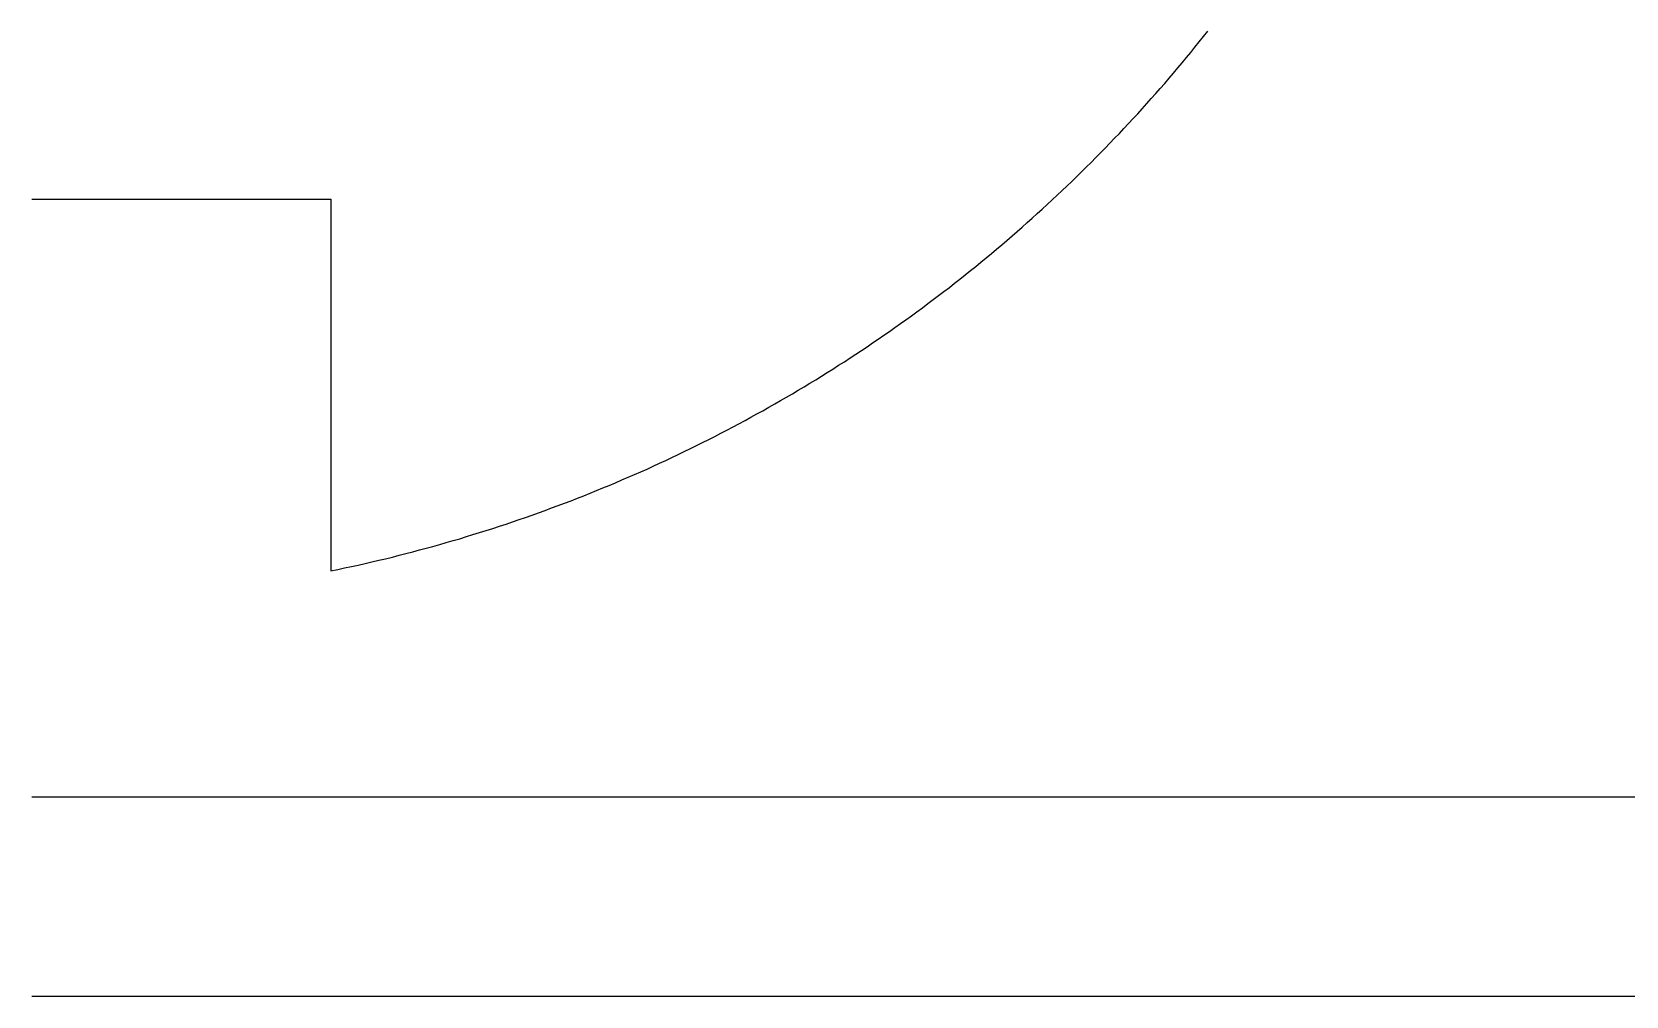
# Model space of a CAD drawing. Extents: x 0 to 279, y 0 to 212.
# Drawn here: x 135.2 to 151.52, y 4.53 to 14.4 of the extents above; entities that cross this region are included whole.
import ezdxf

# ---------------------------------------------------------------- set-up
doc = ezdxf.new("R2010")
doc.units = 0
doc.layers.add('LAYER_1', color=18, linetype='CONTINUOUS')

msp = doc.modelspace()

# ---------------------------------------------------------------- linework, layer by layer
at = {"layer": 'LAYER_1'}
for points in [[(138.26, 8.886), (138.33, 8.901), (138.401, 8.916), (138.471, 8.931), (138.541, 8.946), (138.611, 8.962), (138.681, 8.978), (138.751, 8.995), (138.821, 9.011), (138.89, 9.028), (138.96, 9.046), (139.029, 9.063), (139.098, 9.081), (139.167, 9.1), (139.236, 9.118), (139.305, 9.137), (139.374, 9.157), (139.442, 9.176), (139.511, 9.196), (139.579, 9.216), (139.647, 9.237), (139.715, 9.257), (139.783, 9.278), (139.85, 9.3), (139.918, 9.321), (139.985, 9.343), (140.053, 9.366), (140.12, 9.388), (140.187, 9.411), (140.254, 9.434), (140.321, 9.458), (140.387, 9.481), (140.454, 9.505), (140.52, 9.53), (140.586, 9.554), (140.652, 9.579), (140.718, 9.604), (140.784, 9.63), (140.849, 9.656), (140.915, 9.682), (140.98, 9.708), (141.045, 9.735), (141.11, 9.762), (141.175, 9.789), (141.239, 9.817), (141.304, 9.844), (141.368, 9.872), (141.432, 9.901), (141.496, 9.929), (141.56, 9.958), (141.624, 9.988), (141.687, 10.017), (141.751, 10.047), (141.814, 10.077), (141.877, 10.107), (141.94, 10.138), (142.003, 10.169), (142.065, 10.2), (142.128, 10.231), (142.19, 10.263), (142.252, 10.295), (142.314, 10.327), (142.376, 10.36), (142.437, 10.393), (142.499, 10.426), (142.56, 10.459), (142.621, 10.493), (142.682, 10.526), (142.742, 10.561), (142.803, 10.595), (142.863, 10.63), (142.924, 10.665), (142.984, 10.7), (143.043, 10.735), (143.103, 10.771), (143.163, 10.807), (143.222, 10.843), (143.281, 10.88), (143.34, 10.916), (143.399, 10.953), (143.457, 10.991), (143.516, 11.028), (143.574, 11.066), (143.632, 11.104), (143.69, 11.142), (143.748, 11.181), (143.805, 11.22), (143.862, 11.259), (143.919, 11.298), (143.976, 11.338), (144.033, 11.377), (144.09, 11.418), (144.146, 11.458), (144.202, 11.498), (144.258, 11.539), (144.314, 11.58), (144.369, 11.622), (144.425, 11.663), (144.48, 11.705), (144.535, 11.747), (144.59, 11.789), (144.644, 11.832), (144.699, 11.874), (144.753, 11.917), (144.807, 11.961), (144.861, 12.004), (144.914, 12.048), (144.968, 12.092), (145.021, 12.136), (145.074, 12.18), (145.127, 12.225), (145.179, 12.27), (145.232, 12.315), (145.284, 12.36), (145.336, 12.406), (145.387, 12.452), (145.439, 12.498), (145.49, 12.544), (145.541, 12.59), (145.592, 12.637), (145.643, 12.684), (145.693, 12.731), (145.744, 12.779), (145.794, 12.826), (145.844, 12.874), (145.893, 12.922), (145.943, 12.971), (145.992, 13.019), (146.041, 13.068), (146.089, 13.117), (146.138, 13.166), (146.186, 13.215), (146.234, 13.265), (146.282, 13.315), (146.33, 13.365), (146.377, 13.415), (146.424, 13.466), (146.471, 13.516), (146.518, 13.567), (146.564, 13.618), (146.611, 13.67), (146.657, 13.721), (146.703, 13.773), (146.748, 13.825), (146.794, 13.877), (146.839, 13.929), (146.883, 13.982), (146.928, 14.035), (146.973, 14.088), (147.017, 14.141), (147.061, 14.194), (147.104, 14.248), (147.148, 14.302), (147.191, 14.356), (147.234, 14.41)], [(135.201, 12.691), (135.201, 12.691), (135.201, 12.691), (135.201, 12.691), (135.201, 12.691), (135.201, 12.691), (135.202, 12.691), (135.202, 12.691), (135.203, 12.691), (135.203, 12.691), (135.204, 12.691), (135.205, 12.691), (135.205, 12.691), (135.206, 12.691), (135.207, 12.691), (135.208, 12.691), (135.209, 12.691), (135.21, 12.691), (135.212, 12.691), (135.213, 12.691), (135.214, 12.691), (135.216, 12.691), (135.217, 12.691), (135.218, 12.691), (135.22, 12.691), (135.222, 12.691), (135.223, 12.691), (135.225, 12.691), (135.227, 12.691), (135.229, 12.691), (135.231, 12.691), (135.233, 12.691), (135.235, 12.691), (135.239, 12.691), (135.244, 12.691), (135.249, 12.691), (135.254, 12.691), (135.259, 12.691), (135.264, 12.691), (135.27, 12.691), (135.276, 12.691), (135.282, 12.691), (135.289, 12.691), (135.295, 12.691), (135.302, 12.691), (135.309, 12.691), (135.317, 12.691), (135.324, 12.691), (135.332, 12.691), (135.34, 12.691), (135.348, 12.691), (135.356, 12.691), (135.365, 12.691), (135.374, 12.691), (135.383, 12.691), (135.392, 12.691), (135.401, 12.691), (135.411, 12.691), (135.421, 12.691), (135.43, 12.691), (135.441, 12.691), (135.451, 12.691), (135.461, 12.691), (135.472, 12.691), (135.483, 12.691), (135.494, 12.691), (135.505, 12.691), (135.516, 12.691), (135.528, 12.691), (135.54, 12.691), (135.551, 12.691), (135.563, 12.691), (135.576, 12.691), (135.588, 12.691), (135.6, 12.691), (135.613, 12.691), (135.626, 12.691), (135.639, 12.691), (135.652, 12.691), (135.665, 12.691), (135.679, 12.691), (135.692, 12.691), (135.706, 12.691), (135.719, 12.691), (135.733, 12.691), (135.747, 12.691), (135.762, 12.691), (135.776, 12.691), (135.79, 12.691), (135.805, 12.691), (135.82, 12.691), (135.834, 12.691), (135.849, 12.691), (135.864, 12.691), (135.879, 12.691), (135.895, 12.691), (135.91, 12.691), (135.925, 12.691), (135.941, 12.691), (135.957, 12.691), (135.972, 12.691), (135.988, 12.691), (136.004, 12.691), (136.02, 12.691), (136.036, 12.691), (136.053, 12.691), (136.069, 12.691), (136.085, 12.691), (136.102, 12.691), (136.118, 12.691), (136.135, 12.691), (136.152, 12.691), (136.168, 12.691), (136.185, 12.691), (136.202, 12.691), (136.219, 12.691), (136.236, 12.691), (136.27, 12.691), (136.305, 12.691), (136.34, 12.691), (136.375, 12.691), (136.41, 12.691), (136.445, 12.691), (136.48, 12.691), (136.516, 12.691), (136.551, 12.691), (136.587, 12.691), (136.658, 12.691), (136.73, 12.691), (136.802, 12.691), (136.873, 12.691), (136.909, 12.691), (136.945, 12.691), (136.98, 12.691), (137.015, 12.691), (137.051, 12.691), (137.086, 12.691), (137.121, 12.691), (137.155, 12.691), (137.19, 12.691), (137.224, 12.691), (137.241, 12.691), (137.258, 12.691), (137.275, 12.691), (137.292, 12.691), (137.309, 12.691), (137.325, 12.691), (137.342, 12.691), (137.358, 12.691), (137.375, 12.691), (137.391, 12.691), (137.408, 12.691), (137.424, 12.691), (137.44, 12.691), (137.456, 12.691), (137.472, 12.691), (137.488, 12.691), (137.503, 12.691), (137.519, 12.691), (137.535, 12.691), (137.55, 12.691), (137.566, 12.691), (137.581, 12.691), (137.596, 12.691), (137.611, 12.691), (137.626, 12.691), (137.641, 12.691), (137.655, 12.691), (137.67, 12.691), (137.684, 12.691), (137.699, 12.691), (137.713, 12.691), (137.727, 12.691), (137.741, 12.691), (137.755, 12.691), (137.768, 12.691), (137.782, 12.691), (137.795, 12.691), (137.808, 12.691), (137.821, 12.691), (137.834, 12.691), (137.847, 12.691), (137.86, 12.691), (137.872, 12.691), (137.885, 12.691), (137.897, 12.691), (137.909, 12.691), (137.921, 12.691), (137.932, 12.691), (137.944, 12.691), (137.955, 12.691), (137.966, 12.691), (137.977, 12.691), (137.988, 12.691), (137.999, 12.691), (138.009, 12.691), (138.02, 12.691), (138.03, 12.691), (138.04, 12.691), (138.049, 12.691), (138.059, 12.691), (138.068, 12.691), (138.077, 12.691), (138.086, 12.691), (138.095, 12.691), (138.104, 12.691), (138.112, 12.691), (138.12, 12.691), (138.128, 12.691), (138.136, 12.691), (138.144, 12.691), (138.151, 12.691), (138.158, 12.691), (138.165, 12.691), (138.171, 12.691), (138.178, 12.691), (138.184, 12.691), (138.19, 12.691), (138.196, 12.691), (138.201, 12.691), (138.207, 12.691), (138.212, 12.691), (138.216, 12.691), (138.221, 12.691), (138.225, 12.691), (138.227, 12.691), (138.229, 12.691), (138.231, 12.691), (138.233, 12.691), (138.235, 12.691), (138.237, 12.691), (138.239, 12.691), (138.24, 12.691), (138.242, 12.691), (138.243, 12.691), (138.245, 12.691), (138.246, 12.691), (138.247, 12.691), (138.249, 12.691), (138.25, 12.691), (138.251, 12.691), (138.252, 12.691), (138.253, 12.691), (138.254, 12.691), (138.255, 12.691), (138.256, 12.691), (138.256, 12.691), (138.257, 12.691), (138.257, 12.691), (138.258, 12.691), (138.258, 12.691), (138.259, 12.691), (138.259, 12.691), (138.259, 12.691), (138.26, 12.691), (138.26, 12.691), (138.26, 12.691), (138.26, 12.691), (138.26, 12.69), (138.26, 12.69), (138.26, 12.69), (138.26, 12.69), (138.26, 12.689), (138.26, 12.688), (138.26, 12.688), (138.26, 12.687), (138.26, 12.686), (138.26, 12.685), (138.26, 12.684), (138.26, 12.683), (138.26, 12.682), (138.26, 12.681), (138.26, 12.68), (138.26, 12.678), (138.26, 12.677), (138.26, 12.675), (138.26, 12.674), (138.26, 12.672), (138.26, 12.67), (138.26, 12.668), (138.26, 12.666), (138.26, 12.664), (138.26, 12.662), (138.26, 12.66), (138.26, 12.658), (138.26, 12.655), (138.26, 12.653), (138.26, 12.65), (138.26, 12.648), (138.26, 12.642), (138.26, 12.637), (138.26, 12.631), (138.26, 12.625), (138.26, 12.618), (138.26, 12.611), (138.26, 12.604), (138.26, 12.597), (138.26, 12.589), (138.26, 12.581), (138.26, 12.573), (138.26, 12.564), (138.26, 12.555), (138.26, 12.546), (138.26, 12.537), (138.26, 12.527), (138.26, 12.517), (138.26, 12.507), (138.26, 12.497), (138.26, 12.486), (138.26, 12.475), (138.26, 12.464), (138.26, 12.453), (138.26, 12.441), (138.26, 12.429), (138.26, 12.417), (138.26, 12.405), (138.26, 12.392), (138.26, 12.379), (138.26, 12.366), (138.26, 12.353), (138.26, 12.34), (138.26, 12.326), (138.26, 12.312), (138.26, 12.298), (138.26, 12.283), (138.26, 12.269), (138.26, 12.254), (138.26, 12.239), (138.26, 12.224), (138.26, 12.209), (138.26, 12.193), (138.26, 12.178), (138.26, 12.162), (138.26, 12.146), (138.26, 12.129), (138.26, 12.113), (138.26, 12.096), (138.26, 12.079), (138.26, 12.062), (138.26, 12.045), (138.26, 12.028), (138.26, 12.01), (138.26, 11.993), (138.26, 11.975), (138.26, 11.957), (138.26, 11.939), (138.26, 11.921), (138.26, 11.902), (138.26, 11.884), (138.26, 11.865), (138.26, 11.846), (138.26, 11.827), (138.26, 11.808), (138.26, 11.789), (138.26, 11.77), (138.26, 11.75), (138.26, 11.731), (138.26, 11.711), (138.26, 11.691), (138.26, 11.671), (138.26, 11.651), (138.26, 11.631), (138.26, 11.611), (138.26, 11.59), (138.26, 11.57), (138.26, 11.549), (138.26, 11.528), (138.26, 11.508), (138.26, 11.487), (138.26, 11.466), (138.26, 11.445), (138.26, 11.424), (138.26, 11.403), (138.26, 11.36), (138.26, 11.317), (138.26, 11.274), (138.26, 11.231), (138.26, 11.187), (138.26, 11.143), (138.26, 11.099), (138.26, 11.055), (138.26, 11.011), (138.26, 10.966), (138.26, 10.878), (138.26, 10.788), (138.26, 10.699), (138.26, 10.61), (138.26, 10.566), (138.26, 10.522), (138.26, 10.478), (138.26, 10.434), (138.26, 10.39), (138.26, 10.346), (138.26, 10.303), (138.26, 10.26), (138.26, 10.217), (138.26, 10.174), (138.26, 10.153), (138.26, 10.132), (138.26, 10.111), (138.26, 10.09), (138.26, 10.069), (138.26, 10.048), (138.26, 10.028), (138.26, 10.007), (138.26, 9.987), (138.26, 9.966), (138.26, 9.946), (138.26, 9.926), (138.26, 9.906), (138.26, 9.886), (138.26, 9.866), (138.26, 9.846), (138.26, 9.827), (138.26, 9.807), (138.26, 9.788), (138.26, 9.769), (138.26, 9.749), (138.26, 9.731), (138.26, 9.712), (138.26, 9.693), (138.26, 9.674), (138.26, 9.656), (138.26, 9.638), (138.26, 9.62), (138.26, 9.602), (138.26, 9.584), (138.26, 9.566), (138.26, 9.549), (138.26, 9.532), (138.26, 9.514), (138.26, 9.497), (138.26, 9.481), (138.26, 9.464), (138.26, 9.448), (138.26, 9.431), (138.26, 9.415), (138.26, 9.399), (138.26, 9.384), (138.26, 9.368), (138.26, 9.353), (138.26, 9.338), (138.26, 9.323), (138.26, 9.308), (138.26, 9.293), (138.26, 9.279), (138.26, 9.265), (138.26, 9.251), (138.26, 9.237), (138.26, 9.224), (138.26, 9.211), (138.26, 9.198), (138.26, 9.185), (138.26, 9.172), (138.26, 9.16), (138.26, 9.148), (138.26, 9.136), (138.26, 9.124), (138.26, 9.113), (138.26, 9.102), (138.26, 9.091), (138.26, 9.08), (138.26, 9.07), (138.26, 9.06), (138.26, 9.05), (138.26, 9.04), (138.26, 9.031), (138.26, 9.022), (138.26, 9.013), (138.26, 9.004), (138.26, 8.996), (138.26, 8.988), (138.26, 8.98), (138.26, 8.973), (138.26, 8.966), (138.26, 8.959), (138.26, 8.952), (138.26, 8.946), (138.26, 8.94), (138.26, 8.934), (138.26, 8.929), (138.26, 8.926), (138.26, 8.924), (138.26, 8.921), (138.26, 8.919), (138.26, 8.917), (138.26, 8.915), (138.26, 8.913), (138.26, 8.91), (138.26, 8.909), (138.26, 8.907), (138.26, 8.905), (138.26, 8.903), (138.26, 8.902), (138.26, 8.9), (138.26, 8.899), (138.26, 8.897), (138.26, 8.896), (138.26, 8.895), (138.26, 8.893), (138.26, 8.892), (138.26, 8.891), (138.26, 8.89), (138.26, 8.89), (138.26, 8.889), (138.26, 8.888), (138.26, 8.888), (138.26, 8.887), (138.26, 8.887), (138.26, 8.887), (138.26, 8.886), (138.26, 8.886), (138.26, 8.886)], [(135.201, 6.572), (135.201, 6.572), (135.202, 6.572), (135.204, 6.572), (135.206, 6.572), (135.21, 6.572), (135.214, 6.572), (135.219, 6.572), (135.224, 6.572), (135.23, 6.572), (135.237, 6.572), (135.245, 6.572), (135.253, 6.572), (135.263, 6.572), (135.272, 6.572), (135.283, 6.572), (135.294, 6.572), (135.306, 6.572), (135.319, 6.572), (135.332, 6.572), (135.346, 6.572), (135.361, 6.572), (135.376, 6.572), (135.392, 6.572), (135.409, 6.572), (135.426, 6.572), (135.444, 6.572), (135.463, 6.572), (135.483, 6.572), (135.503, 6.572), (135.523, 6.572), (135.545, 6.572), (135.567, 6.572), (135.613, 6.572), (135.662, 6.572), (135.713, 6.572), (135.767, 6.572), (135.823, 6.572), (135.882, 6.572), (135.943, 6.572), (136.007, 6.572), (136.073, 6.572), (136.142, 6.572), (136.213, 6.572), (136.286, 6.572), (136.362, 6.572), (136.44, 6.572), (136.52, 6.572), (136.603, 6.572), (136.687, 6.572), (136.774, 6.572), (136.864, 6.572), (136.955, 6.572), (137.048, 6.572), (137.144, 6.572), (137.242, 6.572), (137.342, 6.572), (137.443, 6.572), (137.547, 6.572), (137.653, 6.572), (137.761, 6.572), (137.871, 6.572), (137.983, 6.572), (138.096, 6.572), (138.212, 6.572), (138.329, 6.572), (138.449, 6.572), (138.57, 6.572), (138.693, 6.572), (138.817, 6.572), (138.944, 6.572), (139.072, 6.572), (139.202, 6.572), (139.333, 6.572), (139.467, 6.572), (139.601, 6.572), (139.738, 6.572), (139.876, 6.572), (140.015, 6.572), (140.157, 6.572), (140.299, 6.572), (140.443, 6.572), (140.589, 6.572), (140.736, 6.572), (140.885, 6.572), (141.034, 6.572), (141.186, 6.572), (141.338, 6.572), (141.492, 6.572), (141.647, 6.572), (141.804, 6.572), (141.962, 6.572), (142.121, 6.572), (142.281, 6.572), (142.443, 6.572), (142.605, 6.572), (142.769, 6.572), (142.934, 6.572), (143.1, 6.572), (143.267, 6.572), (143.435, 6.572), (143.604, 6.572), (143.774, 6.572), (143.945, 6.572), (144.117, 6.572), (144.29, 6.572), (144.464, 6.572), (144.639, 6.572), (144.815, 6.572), (144.991, 6.572), (145.168, 6.572), (145.347, 6.572), (145.525, 6.572), (145.705, 6.572), (145.885, 6.572), (146.066, 6.572), (146.248, 6.572), (146.614, 6.572), (146.981, 6.572), (147.351, 6.572), (147.723, 6.572), (148.097, 6.572), (148.473, 6.572), (148.85, 6.572), (149.229, 6.572), (149.608, 6.572), (149.989, 6.572), (150.752, 6.572), (151.516, 6.572), (152.281, 6.572)], [(135.201, 4.533), (135.201, 4.533), (135.202, 4.533), (135.204, 4.533), (135.206, 4.533), (135.21, 4.533), (135.214, 4.533), (135.219, 4.533), (135.224, 4.533), (135.23, 4.533), (135.237, 4.533), (135.245, 4.533), (135.253, 4.533), (135.263, 4.533), (135.272, 4.533), (135.283, 4.533), (135.294, 4.533), (135.306, 4.533), (135.319, 4.533), (135.332, 4.533), (135.346, 4.533), (135.361, 4.533), (135.376, 4.533), (135.392, 4.533), (135.409, 4.533), (135.426, 4.533), (135.444, 4.533), (135.463, 4.533), (135.483, 4.533), (135.503, 4.533), (135.523, 4.533), (135.545, 4.533), (135.567, 4.533), (135.613, 4.533), (135.662, 4.533), (135.713, 4.533), (135.767, 4.533), (135.823, 4.533), (135.882, 4.533), (135.943, 4.533), (136.007, 4.533), (136.073, 4.533), (136.142, 4.533), (136.213, 4.533), (136.286, 4.533), (136.362, 4.533), (136.44, 4.533), (136.52, 4.533), (136.603, 4.533), (136.687, 4.533), (136.774, 4.533), (136.864, 4.533), (136.955, 4.533), (137.048, 4.533), (137.144, 4.533), (137.242, 4.533), (137.342, 4.533), (137.443, 4.533), (137.547, 4.533), (137.653, 4.533), (137.761, 4.533), (137.871, 4.533), (137.983, 4.533), (138.096, 4.533), (138.212, 4.533), (138.329, 4.533), (138.449, 4.533), (138.57, 4.533), (138.693, 4.533), (138.817, 4.533), (138.944, 4.533), (139.072, 4.533), (139.202, 4.533), (139.333, 4.533), (139.467, 4.533), (139.601, 4.533), (139.738, 4.533), (139.876, 4.533), (140.015, 4.533), (140.157, 4.533), (140.299, 4.533), (140.443, 4.533), (140.589, 4.533), (140.736, 4.533), (140.885, 4.533), (141.034, 4.533), (141.186, 4.533), (141.338, 4.533), (141.492, 4.533), (141.647, 4.533), (141.804, 4.533), (141.962, 4.533), (142.121, 4.533), (142.281, 4.533), (142.443, 4.533), (142.605, 4.533), (142.769, 4.533), (142.934, 4.533), (143.1, 4.533), (143.267, 4.533), (143.435, 4.533), (143.604, 4.533), (143.774, 4.533), (143.945, 4.533), (144.117, 4.533), (144.29, 4.533), (144.464, 4.533), (144.639, 4.533), (144.815, 4.533), (144.991, 4.533), (145.168, 4.533), (145.347, 4.533), (145.525, 4.533), (145.705, 4.533), (145.885, 4.533), (146.066, 4.533), (146.248, 4.533), (146.614, 4.533), (146.981, 4.533), (147.351, 4.533), (147.723, 4.533), (148.097, 4.533), (148.473, 4.533), (148.85, 4.533), (149.229, 4.533), (149.608, 4.533), (149.989, 4.533), (150.752, 4.533), (151.516, 4.533), (152.281, 4.533)]]:
    msp.add_lwpolyline(points, dxfattribs=at)

doc.saveas('drawing.dxf')
